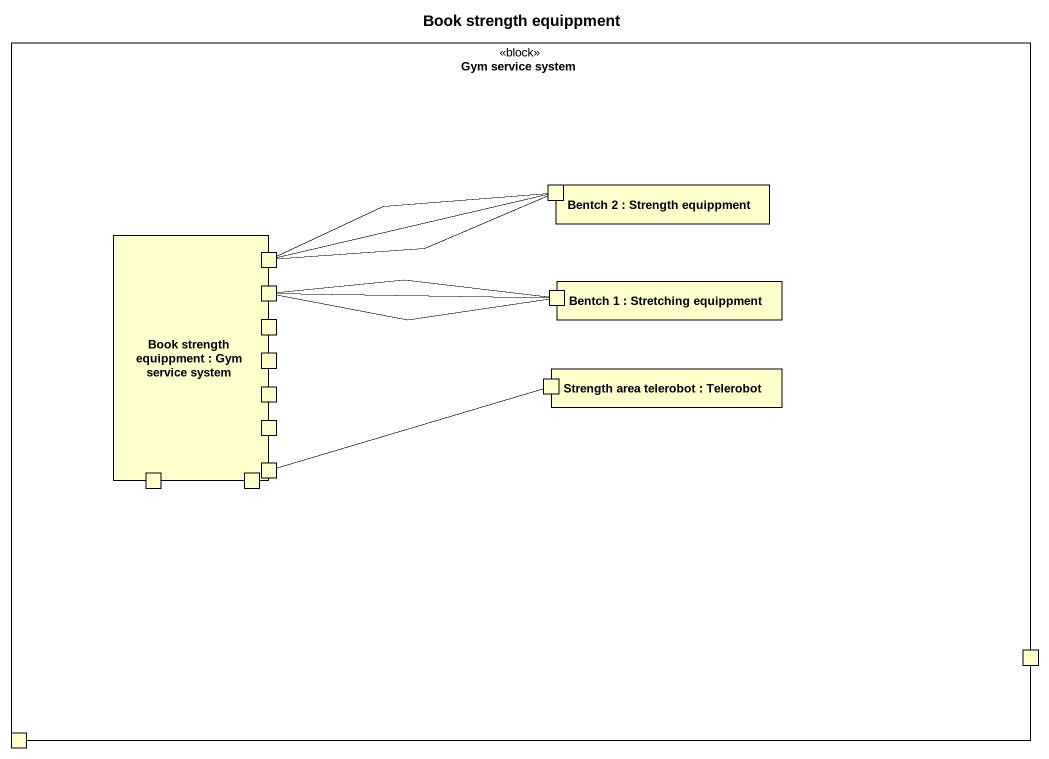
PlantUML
@startuml
title Book strength equippment
rectangle "Gym service system" as Gym_service_system <<block>> {
  rectangle "Bentch 2 : Strength equippment" as Bentch_2 #FFFFCC {
    port " " as port1 #FFFFCC
  }
  rectangle "Book strength equippment : Gym service system" as Book_strength_equippment #FFFFCC {
    port " " as port2 #FFFFCC
    port " " as port3 #FFFFCC
    port " " as port4 #FFFFCC
    port " " as port6 #FFFFCC
    port " " as port7 #FFFFCC
    port " " as port8 #FFFFCC
    port " " as port10 #FFFFCC
    port " " as port11 #FFFFCC
    port " " as port12 #FFFFCC
  }
  rectangle "Bentch 1 : Stretching equippment" as Bentch_1 #FFFFCC {
    port " " as port5 #FFFFCC
  }
  rectangle "Strength area telerobot : Telerobot" as Strength_area_telerobot #FFFFCC {
    port " " as port9 #FFFFCC
  }
  port " " as port13 #FFFFCC
  port " " as port14 #FFFFCC
  port " " as port15 #FFFFCC
}
port1 -left- port2
port2 -right- port1
port2 -right- port1
port4 -right- port5
port4 -right- port5
port4 -right- port5
port10 -right- port9
@enduml
